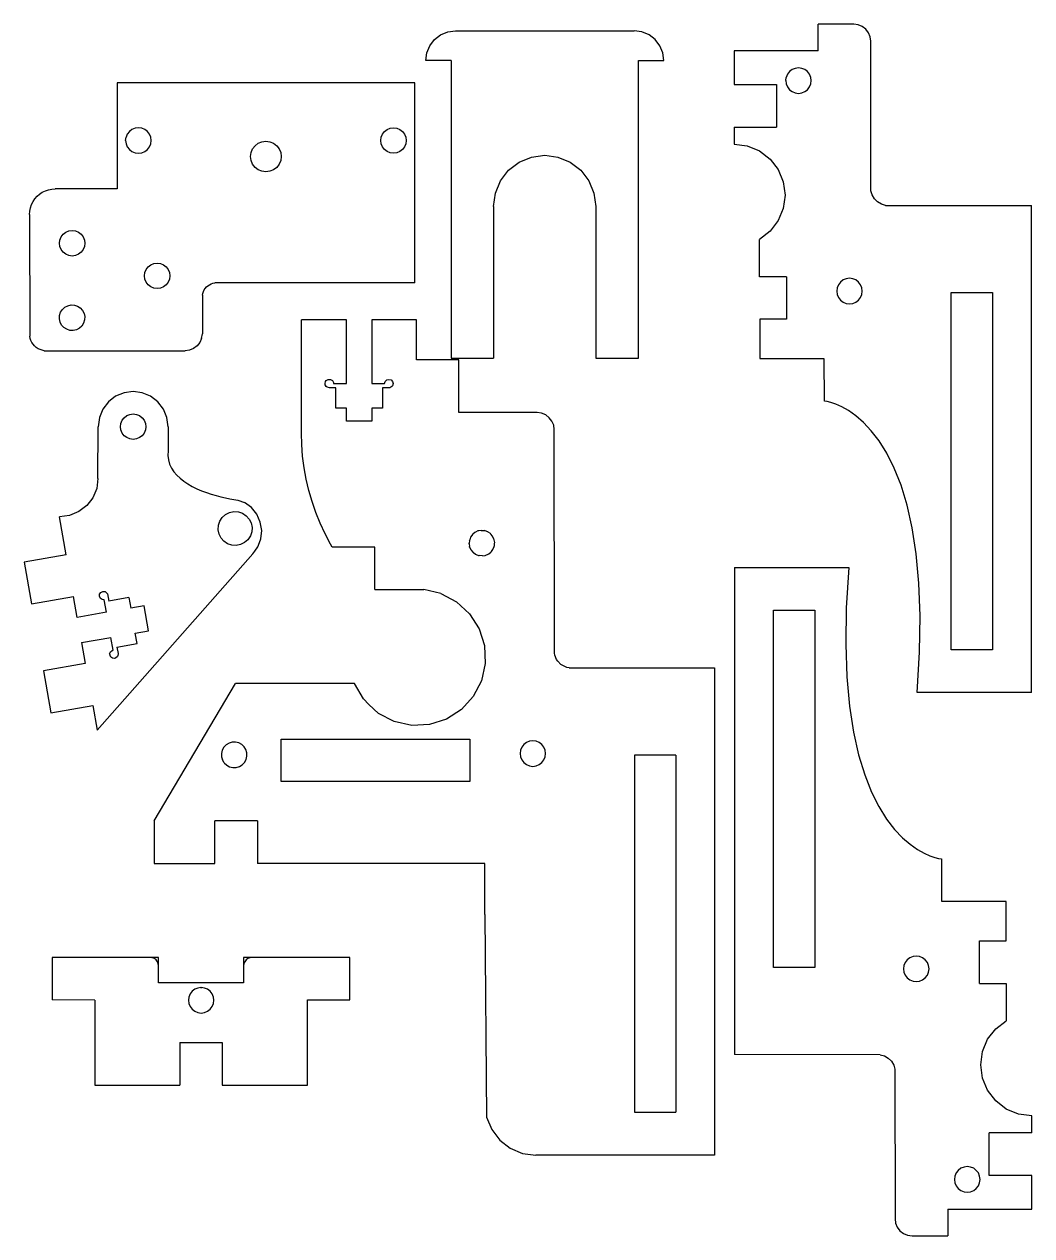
# Model space of a CAD drawing. Header units: millimetres. Extents: x -155 to 135, y -62 to 86.
# Drawn here: x 16.8 to 135.3, y -61.6 to 80.9 of the extents above; entities that cross this region are included whole.
import ezdxf

# ---------------------------------------------------------------- set-up
doc = ezdxf.new("R2010")
doc.units = ezdxf.units.MM

msp = doc.modelspace()

# ---------------------------------------------------------------- linework, layer by layer
for p, q in [((65.79, 79.65), (66.63, 80)), ((66.63, 80), (67.54, 80.12)), ((67.54, 80.12), (88.56, 80.12)), ((89.46, 80), (88.56, 80.12)), ((90.31, 79.65), (89.46, 80)), ((110.18, 77.78), (110.18, 80.9)), ((114.38, 80.9), (110.18, 80.9)), ((114.9, 80.83), (114.38, 80.9)), ((115.38, 80.63), (114.9, 80.83)), ((115.8, 80.31), (115.38, 80.63)), ((116.12, 79.9), (115.8, 80.31)), ((116.32, 79.41), (116.12, 79.9)), ((64.16, 77.53), (64.51, 78.37)), ((64.51, 78.37), (65.06, 79.1)), ((65.06, 79.1), (65.79, 79.65)), ((91.03, 79.1), (90.31, 79.65)), ((91.59, 78.37), (91.03, 79.1)), ((91.94, 77.53), (91.59, 78.37)), ((116.38, 78.9), (116.32, 79.41)), ((116.4, 61.32), (116.38, 78.9)), ((64.04, 76.62), (64.16, 77.53)), ((92.06, 76.62), (91.94, 77.53)), ((100.3, 77.78), (100.3, 73.8)), ((110.18, 77.78), (100.3, 77.78)), ((67.04, 76.62), (64.04, 76.62)), ((67.04, 76.62), (67.04, 41.62)), ((89.06, 41.62), (89.06, 76.62)), ((89.06, 76.62), (92.06, 76.62)), ((107.13, 75.56), (106.81, 75.33)), ((107.49, 75.71), (107.13, 75.56)), ((107.88, 75.77), (107.49, 75.71)), ((108.26, 75.71), (107.88, 75.77)), ((108.63, 75.56), (108.26, 75.71)), ((108.94, 75.33), (108.63, 75.56)), ((106.38, 74.27), (106.43, 74.65)), ((106.38, 74.27), (106.43, 73.88)), ((106.58, 75.02), (106.43, 74.65)), ((106.81, 75.33), (106.58, 75.02)), ((109.17, 75.02), (108.94, 75.33)), ((109.32, 74.65), (109.17, 75.02)), ((109.38, 74.27), (109.32, 74.65)), ((109.32, 73.88), (109.38, 74.27)), ((27.75, 74.01), (27.75, 61.54)), ((62.75, 74.01), (27.75, 74.01)), ((62.75, 50.5), (62.75, 74.01)), ((100.3, 73.8), (105.3, 73.8)), ((105.3, 73.8), (105.3, 68.8)), ((106.43, 73.88), (106.58, 73.52)), ((106.58, 73.52), (106.81, 73.2)), ((106.81, 73.2), (107.13, 72.97)), ((107.13, 72.97), (107.49, 72.82)), ((107.49, 72.82), (107.88, 72.77)), ((107.88, 72.77), (108.26, 72.82)), ((108.26, 72.82), (108.63, 72.97)), ((108.63, 72.97), (108.94, 73.2)), ((108.94, 73.2), (109.17, 73.52)), ((109.17, 73.52), (109.32, 73.88)), ((29.5, 68.53), (29.19, 68.29)), ((29.86, 68.68), (29.5, 68.53)), ((30.25, 68.73), (29.86, 68.68)), ((30.64, 68.68), (30.25, 68.73)), ((31, 68.53), (30.64, 68.68)), ((31.31, 68.29), (31, 68.53)), ((59.19, 68.29), (59.5, 68.53)), ((59.5, 68.53), (59.86, 68.68)), ((59.86, 68.68), (60.25, 68.73)), ((60.25, 68.73), (60.64, 68.68)), ((60.64, 68.68), (61, 68.53)), ((61, 68.53), (61.31, 68.29)), ((100.3, 68.8), (100.3, 66.8)), ((100.3, 68.8), (105.3, 68.8)), ((28.75, 67.23), (28.8, 67.62)), ((28.75, 67.23), (28.8, 66.84)), ((28.95, 67.98), (28.8, 67.62)), ((29.19, 68.29), (28.95, 67.98)), ((31.55, 67.98), (31.31, 68.29)), ((31.7, 67.62), (31.55, 67.98)), ((31.75, 67.23), (31.7, 67.62)), ((31.7, 66.84), (31.75, 67.23)), ((44.35, 66.9), (44.78, 67.08)), ((44.78, 67.08), (45.25, 67.14)), ((45.25, 67.14), (45.72, 67.08)), ((45.72, 67.08), (46.15, 66.9)), ((58.75, 67.23), (58.8, 67.62)), ((58.8, 66.84), (58.75, 67.23)), ((58.8, 67.62), (58.95, 67.98)), ((58.95, 67.98), (59.19, 68.29)), ((61.31, 68.29), (61.55, 67.98)), ((61.55, 67.98), (61.7, 67.62)), ((61.7, 67.62), (61.75, 67.23)), ((61.75, 67.23), (61.7, 66.84)), ((28.8, 66.84), (28.95, 66.48)), ((28.95, 66.48), (29.19, 66.17)), ((29.19, 66.17), (29.5, 65.93)), ((29.5, 65.93), (29.86, 65.78)), ((29.86, 65.78), (30.25, 65.73)), ((30.25, 65.73), (30.64, 65.78)), ((30.64, 65.78), (31, 65.93)), ((31, 65.93), (31.31, 66.17)), ((31.31, 66.17), (31.55, 66.48)), ((31.55, 66.48), (31.7, 66.84)), ((43.45, 65.34), (43.51, 65.8)), ((43.51, 65.8), (43.69, 66.24)), ((43.69, 66.24), (43.98, 66.61)), ((43.98, 66.61), (44.35, 66.9)), ((46.15, 66.9), (46.52, 66.61)), ((46.52, 66.61), (46.81, 66.24)), ((46.81, 66.24), (46.99, 65.8)), ((46.99, 65.8), (47.05, 65.34)), ((58.95, 66.48), (58.8, 66.84)), ((59.19, 66.17), (58.95, 66.48)), ((59.5, 65.93), (59.19, 66.17)), ((59.86, 65.78), (59.5, 65.93)), ((60.25, 65.73), (59.86, 65.78)), ((60.64, 65.78), (60.25, 65.73)), ((61, 65.93), (60.64, 65.78)), ((61.31, 66.17), (61, 65.93)), ((61.55, 66.48), (61.31, 66.17)), ((61.7, 66.84), (61.55, 66.48)), ((100.3, 66.8), (101.85, 66.59)), ((101.85, 66.59), (103.3, 65.99)), ((103.3, 65.99), (104.54, 65.04)), ((43.51, 64.87), (43.45, 65.34)), ((43.69, 64.44), (43.51, 64.87)), ((43.98, 64.06), (43.69, 64.44)), ((46.81, 64.44), (46.52, 64.06)), ((46.99, 64.87), (46.81, 64.44)), ((47.05, 65.34), (46.99, 64.87)), ((73.79, 63.72), (75.03, 64.68)), ((75.03, 64.68), (76.48, 65.28)), ((76.48, 65.28), (78.03, 65.48)), ((78.03, 65.48), (79.59, 65.28)), ((79.59, 65.28), (81.03, 64.68)), ((81.03, 64.68), (82.28, 63.72)), ((104.54, 65.04), (105.5, 63.8)), ((44.35, 63.78), (43.98, 64.06)), ((44.78, 63.6), (44.35, 63.78)), ((45.25, 63.54), (44.78, 63.6)), ((45.72, 63.6), (45.25, 63.54)), ((46.15, 63.78), (45.72, 63.6)), ((46.52, 64.06), (46.15, 63.78)), ((72.84, 62.48), (73.79, 63.72)), ((82.28, 63.72), (83.23, 62.48)), ((105.5, 63.8), (106.09, 62.35)), ((18.95, 61.13), (19.31, 61.31)), ((19.31, 61.31), (19.68, 61.43)), ((19.68, 61.43), (20.06, 61.51)), ((20.06, 61.51), (20.45, 61.54)), ((27.75, 61.54), (20.45, 61.54)), ((72.24, 61.03), (72.84, 62.48)), ((83.23, 62.48), (83.83, 61.03)), ((106.09, 62.35), (106.3, 60.8)), ((116.54, 60.82), (116.4, 61.32)), ((17.68, 59.68), (17.86, 60.04)), ((17.86, 60.04), (18.07, 60.36)), ((18.07, 60.36), (18.33, 60.66)), ((18.33, 60.66), (18.63, 60.92)), ((18.63, 60.92), (18.95, 61.13)), ((72.03, 59.48), (72.24, 61.03)), ((83.83, 61.03), (84.03, 59.48)), ((106.3, 60.8), (106.09, 59.24)), ((116.8, 60.37), (116.54, 60.82)), ((117.17, 60), (116.8, 60.37)), ((117.62, 59.74), (117.17, 60)), ((17.45, 58.54), (17.48, 58.93)), ((17.45, 58.54), (17.47, 44.22)), ((17.48, 58.93), (17.56, 59.31)), ((17.56, 59.31), (17.68, 59.68)), ((72.03, 59.48), (72.03, 41.62)), ((84.03, 59.48), (84.03, 41.62)), ((106.09, 59.24), (105.5, 57.8)), ((118.12, 59.6), (117.62, 59.74)), ((118.12, 59.6), (135.27, 59.6)), ((135.27, 2.31), (135.27, 59.6)), ((105.5, 57.8), (104.54, 56.56)), ((21.01, 55.52), (21.16, 55.89)), ((21.16, 55.89), (21.39, 56.2)), ((21.39, 56.2), (21.71, 56.44)), ((21.71, 56.44), (22.07, 56.59)), ((22.07, 56.59), (22.46, 56.64)), ((22.46, 56.64), (22.84, 56.59)), ((22.84, 56.59), (23.21, 56.44)), ((23.21, 56.44), (23.52, 56.2)), ((23.52, 56.2), (23.75, 55.89)), ((23.75, 55.89), (23.9, 55.52)), ((104.54, 56.56), (103.3, 55.6)), ((103.31, 51.21), (103.3, 55.6)), ((20.96, 55.14), (21.01, 55.52)), ((21.01, 54.75), (20.96, 55.14)), ((21.16, 54.39), (21.01, 54.75)), ((21.39, 54.08), (21.16, 54.39)), ((23.75, 54.39), (23.52, 54.08)), ((23.9, 54.75), (23.75, 54.39)), ((23.9, 55.52), (23.96, 55.14)), ((23.96, 55.14), (23.9, 54.75)), ((21.71, 53.84), (21.39, 54.08)), ((22.07, 53.69), (21.71, 53.84)), ((22.46, 53.64), (22.07, 53.69)), ((22.84, 53.69), (22.46, 53.64)), ((23.21, 53.84), (22.84, 53.69)), ((23.52, 54.08), (23.21, 53.84)), ((31.71, 52.61), (32.07, 52.76)), ((32.07, 52.76), (32.46, 52.81)), ((32.46, 52.81), (32.84, 52.76)), ((32.84, 52.76), (33.21, 52.61)), ((30.96, 51.31), (31.01, 51.7)), ((31.01, 50.92), (30.96, 51.31)), ((31.01, 51.7), (31.16, 52.06)), ((31.16, 52.06), (31.39, 52.37)), ((31.39, 52.37), (31.71, 52.61)), ((33.21, 52.61), (33.52, 52.37)), ((33.52, 52.37), (33.75, 52.06)), ((33.75, 52.06), (33.9, 51.7)), ((33.9, 51.7), (33.96, 51.31)), ((33.96, 51.31), (33.9, 50.92)), ((31.16, 50.56), (31.01, 50.92)), ((31.39, 50.25), (31.16, 50.56)), ((31.71, 50.01), (31.39, 50.25)), ((32.07, 49.86), (31.71, 50.01)), ((33.21, 50.01), (32.84, 49.86)), ((33.52, 50.25), (33.21, 50.01)), ((33.75, 50.56), (33.52, 50.25)), ((33.9, 50.92), (33.75, 50.56)), ((38.11, 49.83), (38.26, 50)), ((38.26, 50), (38.42, 50.14)), ((38.42, 50.14), (38.61, 50.27)), ((38.61, 50.27), (38.8, 50.36)), ((38.8, 50.36), (39.01, 50.43)), ((39.01, 50.43), (39.23, 50.48)), ((62.75, 50.5), (39.23, 50.48)), ((106.45, 51.21), (103.31, 51.21)), ((106.45, 51.21), (106.45, 46.21)), ((112.43, 49.9), (112.38, 49.52)), ((112.58, 50.27), (112.43, 49.9)), ((112.81, 50.58), (112.58, 50.27)), ((113.13, 50.82), (112.81, 50.58)), ((113.49, 50.97), (113.13, 50.82)), ((113.88, 51.02), (113.49, 50.97)), ((114.26, 50.97), (113.88, 51.02)), ((114.63, 50.82), (114.26, 50.97)), ((114.94, 50.58), (114.63, 50.82)), ((115.17, 50.27), (114.94, 50.58)), ((115.32, 49.9), (115.17, 50.27)), ((115.38, 49.52), (115.32, 49.9)), ((32.46, 49.81), (32.07, 49.86)), ((32.84, 49.86), (32.46, 49.81)), ((37.78, 49.03), (37.82, 49.24)), ((37.78, 49.03), (37.78, 44.48)), ((37.82, 49.24), (37.89, 49.45)), ((37.89, 49.45), (37.99, 49.65)), ((37.99, 49.65), (38.11, 49.83)), ((112.38, 49.52), (112.43, 49.13)), ((112.43, 49.13), (112.58, 48.77)), ((112.58, 48.77), (112.81, 48.46)), ((112.81, 48.46), (113.13, 48.22)), ((114.63, 48.22), (114.94, 48.46)), ((114.94, 48.46), (115.17, 48.77)), ((115.17, 48.77), (115.32, 49.13)), ((115.32, 49.13), (115.38, 49.52)), ((125.83, 49.34), (130.68, 49.34)), ((125.83, 7.34), (125.83, 49.34)), ((130.68, 49.34), (130.68, 7.34)), ((20.98, 46.65), (21.1, 47.02)), ((21.1, 47.02), (21.31, 47.35)), ((21.31, 47.35), (21.6, 47.61)), ((21.6, 47.61), (21.95, 47.79)), ((21.95, 47.79), (22.33, 47.88)), ((22.33, 47.88), (22.72, 47.86)), ((22.72, 47.86), (23.09, 47.74)), ((23.09, 47.74), (23.42, 47.53)), ((23.42, 47.53), (23.69, 47.24)), ((23.69, 47.24), (23.87, 46.89)), ((113.13, 48.22), (113.49, 48.07)), ((113.49, 48.07), (113.88, 48.02)), ((113.88, 48.02), (114.26, 48.07)), ((114.26, 48.07), (114.63, 48.22)), ((20.96, 46.26), (20.98, 46.65)), ((21.04, 45.87), (20.96, 46.26)), ((21.22, 45.52), (21.04, 45.87)), ((23.81, 45.74), (23.6, 45.41)), ((23.93, 46.12), (23.81, 45.74)), ((23.87, 46.89), (23.95, 46.51)), ((23.95, 46.51), (23.93, 46.12)), ((49.42, 32.82), (49.43, 46.13)), ((54.71, 46.13), (49.43, 46.13)), ((54.71, 38.63), (54.71, 46.13)), ((57.71, 46.13), (57.71, 38.63)), ((62.96, 46.13), (57.71, 46.13)), ((62.96, 41.42), (62.96, 46.13)), ((106.45, 46.21), (103.32, 46.2)), ((103.32, 46.2), (103.33, 41.59)), ((17.52, 43.96), (17.47, 44.22)), ((21.49, 45.24), (21.22, 45.52)), ((21.82, 45.02), (21.49, 45.24)), ((22.19, 44.9), (21.82, 45.02)), ((22.58, 44.89), (22.19, 44.9)), ((22.96, 44.97), (22.58, 44.89)), ((23.31, 45.15), (22.96, 44.97)), ((23.6, 45.41), (23.31, 45.15)), ((37.68, 43.96), (37.78, 44.48)), ((17.61, 43.71), (17.52, 43.96)), ((17.72, 43.48), (17.61, 43.71)), ((17.87, 43.26), (17.72, 43.48)), ((18.04, 43.06), (17.87, 43.26)), ((18.24, 42.89), (18.04, 43.06)), ((18.46, 42.74), (18.24, 42.89)), ((18.69, 42.63), (18.46, 42.74)), ((36.75, 42.75), (36.27, 42.55)), ((37.17, 43.06), (36.75, 42.75)), ((37.48, 43.48), (37.17, 43.06)), ((37.68, 43.96), (37.48, 43.48)), ((18.94, 42.55), (18.69, 42.63)), ((19.19, 42.49), (18.94, 42.55)), ((19.19, 42.49), (35.75, 42.48)), ((36.27, 42.55), (35.75, 42.48)), ((67.95, 41.42), (62.96, 41.42)), ((67.04, 41.62), (72.03, 41.62)), ((67.95, 35.22), (67.95, 41.42)), ((84.03, 41.62), (89.06, 41.62)), ((103.33, 41.59), (110.87, 41.6)), ((110.87, 41.6), (110.88, 36.6)), ((52.21, 38.63), (52.27, 38.88)), ((52.21, 38.5), (52.21, 38.63)), ((52.35, 38.28), (52.21, 38.5)), ((52.27, 38.88), (52.35, 38.99)), ((52.35, 38.99), (52.58, 39.12)), ((52.58, 39.12), (52.84, 39.12)), ((52.84, 39.12), (53.06, 38.99)), ((53.06, 38.99), (53.19, 38.76)), ((53.19, 38.76), (53.21, 38.63)), ((53.21, 38.63), (54.71, 38.63)), ((57.71, 38.63), (59.21, 38.63)), ((59.21, 38.63), (59.27, 38.88)), ((59.27, 38.88), (59.46, 39.07)), ((59.46, 39.07), (59.71, 39.13)), ((59.71, 39.13), (59.96, 39.07)), ((59.96, 39.07), (60.14, 38.88)), ((60.14, 38.88), (60.21, 38.63)), ((60.21, 38.63), (60.14, 38.38)), ((27.57, 37.14), (26.72, 36.49)), ((28.57, 37.55), (27.57, 37.14)), ((29.63, 37.69), (28.57, 37.55)), ((30.7, 37.55), (29.63, 37.69)), ((31.69, 37.14), (30.7, 37.55)), ((32.54, 36.49), (31.69, 37.14)), ((52.46, 38.2), (52.35, 38.28)), ((52.71, 38.13), (52.46, 38.2)), ((53.46, 38.13), (52.71, 38.13)), ((53.46, 35.73), (53.46, 38.13)), ((59.84, 38.15), (58.96, 38.13)), ((58.96, 38.13), (58.96, 35.73)), ((60.06, 38.28), (59.84, 38.15)), ((60.14, 38.38), (60.06, 38.28)), ((26.07, 35.63), (25.66, 34.64)), ((26.72, 36.49), (26.07, 35.63)), ((33.2, 35.63), (32.54, 36.49)), ((33.61, 34.64), (33.2, 35.63)), ((54.71, 35.73), (53.46, 35.73)), ((54.71, 34.23), (54.71, 35.73)), ((57.71, 35.73), (57.71, 34.23)), ((58.96, 35.73), (57.71, 35.73)), ((110.97, 36.59), (110.88, 36.6)), ((111.25, 36.53), (110.97, 36.59)), ((111.7, 36.42), (111.25, 36.53)), ((112.27, 36.22), (111.7, 36.42)), ((112.97, 35.91), (112.27, 36.22)), ((113.75, 35.46), (112.97, 35.91)), ((25.66, 34.64), (25.51, 33.57)), ((28.18, 33.96), (28.33, 34.32)), ((28.33, 34.32), (28.57, 34.63)), ((28.57, 34.63), (28.88, 34.87)), ((28.88, 34.87), (29.24, 35.02)), ((29.24, 35.02), (29.63, 35.07)), ((29.63, 35.07), (30.02, 35.02)), ((30.02, 35.02), (30.38, 34.87)), ((30.38, 34.87), (30.69, 34.63)), ((30.69, 34.63), (30.93, 34.32)), ((30.93, 34.32), (31.08, 33.96)), ((33.75, 33.57), (33.61, 34.64)), ((57.71, 34.23), (54.71, 34.23)), ((77.15, 35.22), (67.95, 35.22)), ((77.67, 35.15), (77.15, 35.22)), ((78.15, 34.95), (77.67, 35.15)), ((78.57, 34.63), (78.15, 34.95)), ((78.89, 34.22), (78.57, 34.63)), ((79.09, 33.73), (78.89, 34.22)), ((114.61, 34.86), (113.75, 35.46)), ((115.51, 34.08), (114.61, 34.86)), ((25.5, 27.47), (25.51, 33.57)), ((28.13, 33.57), (28.18, 33.96)), ((28.18, 33.19), (28.13, 33.57)), ((28.33, 32.82), (28.18, 33.19)), ((28.57, 32.51), (28.33, 32.82)), ((30.93, 32.82), (30.69, 32.51)), ((31.08, 33.19), (30.93, 32.82)), ((31.08, 33.96), (31.13, 33.57)), ((31.13, 33.57), (31.08, 33.19)), ((33.75, 33.57), (33.75, 30.74)), ((49.46, 31.46), (49.42, 32.82)), ((79.15, 33.22), (79.09, 33.73)), ((79.18, 6.94), (79.15, 33.22)), ((116.44, 33.1), (115.51, 34.08)), ((117.37, 31.89), (116.44, 33.1)), ((28.88, 32.28), (28.57, 32.51)), ((29.24, 32.13), (28.88, 32.28)), ((29.63, 32.07), (29.24, 32.13)), ((30.02, 32.13), (29.63, 32.07)), ((30.38, 32.28), (30.02, 32.13)), ((30.69, 32.51), (30.38, 32.28)), ((49.56, 30.1), (49.46, 31.46)), ((118.28, 30.44), (117.37, 31.89)), ((33.75, 30.74), (33.72, 30.18)), ((33.72, 30.18), (33.79, 29.66)), ((49.74, 28.75), (49.56, 30.1)), ((119.14, 28.71), (118.28, 30.44)), ((33.79, 29.66), (33.93, 29.17)), ((33.93, 29.17), (34.14, 28.71)), ((34.14, 28.71), (34.43, 28.28)), ((49.98, 27.41), (49.74, 28.75)), ((119.94, 26.69), (119.14, 28.71)), ((25.5, 27.47), (25.35, 26.31)), ((34.43, 28.28), (34.77, 27.87)), ((34.77, 27.87), (35.16, 27.5)), ((35.16, 27.5), (35.6, 27.15)), ((35.6, 27.15), (36.08, 26.84)), ((50.29, 26.08), (49.98, 27.41)), ((25.35, 26.31), (24.9, 25.22)), ((36.08, 26.84), (36.59, 26.54)), ((36.59, 26.54), (37.13, 26.28)), ((37.13, 26.28), (37.68, 26.04)), ((37.68, 26.04), (38.25, 25.82)), ((38.25, 25.82), (38.82, 25.63)), ((50.67, 24.77), (50.29, 26.08)), ((120.66, 24.34), (119.94, 26.69)), ((24.18, 24.29), (23.25, 23.58)), ((24.9, 25.22), (24.18, 24.29)), ((38.82, 25.63), (39.38, 25.46)), ((39.38, 25.46), (39.94, 25.31)), ((39.94, 25.31), (40.48, 25.19)), ((40.48, 25.19), (41, 25.08)), ((41, 25.08), (41.49, 25)), ((41.49, 25), (41.94, 24.94)), ((41.94, 24.94), (42.73, 24.64)), ((43.55, 24.05), (42.73, 24.64)), ((51.12, 23.48), (50.67, 24.77)), ((121.26, 21.66), (120.66, 24.34)), ((22.16, 23.13), (20.97, 22.97)), ((21.75, 18.52), (20.97, 22.97)), ((23.25, 23.58), (22.16, 23.13)), ((39.83, 22.47), (40.12, 22.91)), ((40.12, 22.91), (40.51, 23.25)), ((40.51, 23.25), (40.98, 23.49)), ((40.98, 23.49), (41.49, 23.59)), ((41.49, 23.59), (42.01, 23.56)), ((42.01, 23.56), (42.51, 23.39)), ((42.51, 23.39), (42.94, 23.1)), ((42.94, 23.1), (43.29, 22.71)), ((44.18, 23.27), (43.55, 24.05)), ((44.59, 22.36), (44.18, 23.27)), ((51.63, 22.21), (51.12, 23.48)), ((39.63, 21.46), (39.67, 21.98)), ((39.74, 20.95), (39.63, 21.46)), ((39.67, 21.98), (39.83, 22.47)), ((43.29, 22.71), (43.52, 22.25)), ((43.52, 22.25), (43.63, 21.73)), ((43.63, 21.73), (43.59, 21.21)), ((44.75, 21.37), (44.59, 22.36)), ((52.2, 20.98), (51.63, 22.21)), ((70.57, 21.38), (70.27, 21.33)), ((70.57, 21.38), (70.96, 21.35)), ((121.73, 18.61), (121.26, 21.66)), ((39.97, 20.48), (39.74, 20.95)), ((40.32, 20.09), (39.97, 20.48)), ((40.75, 19.8), (40.32, 20.09)), ((43.14, 20.28), (42.75, 19.94)), ((43.43, 20.72), (43.14, 20.28)), ((43.59, 21.21), (43.43, 20.72)), ((44.3, 19.43), (44.6, 20.28)), ((44.6, 20.28), (44.65, 20.37)), ((44.65, 20.37), (44.75, 21.37)), ((52.84, 19.77), (52.2, 20.98)), ((69.18, 20.19), (69.15, 19.89)), ((69.18, 20.19), (69.21, 20.27)), ((69.31, 20.56), (69.21, 20.27)), ((69.36, 20.63), (69.31, 20.56)), ((69.53, 20.88), (69.36, 20.63)), ((69.59, 20.94), (69.53, 20.88)), ((69.83, 21.14), (69.59, 20.94)), ((69.9, 21.18), (69.83, 21.14)), ((70.18, 21.31), (69.9, 21.18)), ((70.27, 21.33), (70.18, 21.31)), ((71.04, 21.33), (70.96, 21.35)), ((71.33, 21.22), (71.04, 21.33)), ((71.4, 21.18), (71.33, 21.22)), ((71.65, 21), (71.4, 21.18)), ((71.71, 20.94), (71.65, 21)), ((71.9, 20.71), (71.71, 20.94)), ((71.95, 20.63), (71.9, 20.71)), ((72.07, 20.35), (71.95, 20.63)), ((72.09, 20.27), (72.07, 20.35)), ((72.15, 19.97), (72.09, 20.27)), ((72.14, 19.88), (72.15, 19.97)), ((43.71, 18.61), (25.39, -2.12)), ((41.25, 19.63), (40.75, 19.8)), ((41.77, 19.6), (41.25, 19.63)), ((42.28, 19.7), (41.77, 19.6)), ((42.75, 19.94), (42.28, 19.7)), ((43.71, 18.61), (43.95, 18.93)), ((43.95, 18.93), (44.3, 19.43)), ((53.05, 19.41), (52.84, 19.77)), ((58.05, 19.41), (53.05, 19.41)), ((58.05, 14.41), (58.05, 19.41)), ((69.15, 19.8), (69.15, 19.89)), ((69.15, 19.8), (69.2, 19.5)), ((69.2, 19.42), (69.2, 19.5)), ((69.2, 19.42), (69.35, 19.14)), ((69.35, 19.14), (69.39, 19.06)), ((69.39, 19.06), (69.59, 18.83)), ((69.59, 18.83), (69.65, 18.77)), ((69.65, 18.77), (69.9, 18.59)), ((69.9, 18.59), (69.97, 18.55)), ((69.97, 18.55), (70.26, 18.44)), ((71.12, 18.46), (71.39, 18.59)), ((71.39, 18.59), (71.47, 18.63)), ((71.47, 18.63), (71.7, 18.82)), ((71.7, 18.82), (71.77, 18.88)), ((71.77, 18.88), (71.94, 19.13)), ((71.94, 19.13), (71.99, 19.21)), ((71.99, 19.21), (72.09, 19.49)), ((72.09, 19.49), (72.12, 19.58)), ((72.12, 19.58), (72.14, 19.88)), ((122.04, 15.18), (121.73, 18.61)), ((21.75, 18.52), (16.83, 17.65)), ((16.83, 17.65), (17.7, 12.72)), ((70.26, 18.44), (70.34, 18.42)), ((70.73, 18.39), (70.34, 18.42)), ((70.73, 18.39), (71.03, 18.44)), ((71.03, 18.44), (71.12, 18.46)), ((100.34, 17.02), (113.78, 17.02)), ((100.34, 17.02), (100.34, -40.27)), ((113.78, 17.02), (113.49, 12.28)), ((58.05, 14.41), (63.82, 14.41)), ((65.8, 13.94), (63.82, 14.41)), ((122.18, 11.33), (122.04, 15.18)), ((17.7, 12.72), (22.62, 13.59)), ((23.05, 11.13), (22.62, 13.59)), ((25.66, 13.62), (25.69, 13.88)), ((25.66, 13.62), (25.77, 13.39)), ((25.69, 13.88), (25.84, 14.09)), ((25.99, 13.24), (25.77, 13.39)), ((25.84, 14.09), (26.07, 14.2)), ((26.24, 13.22), (25.99, 13.24)), ((26.07, 14.2), (26.33, 14.18)), ((26.5, 11.74), (26.24, 13.22)), ((26.33, 14.18), (26.44, 14.12)), ((26.44, 14.12), (26.61, 13.92)), ((26.61, 13.92), (26.78, 13.06)), ((29.14, 13.47), (26.78, 13.06)), ((29.14, 13.47), (29.36, 12.24)), ((65.8, 13.94), (67.65, 12.98)), ((67.65, 12.98), (69.19, 11.57)), ((26.5, 11.74), (23.05, 11.13)), ((30.93, 12.52), (29.36, 12.24)), ((31.45, 9.57), (30.93, 12.52)), ((69.19, 11.57), (70.32, 9.81)), ((104.93, -30.02), (104.93, 11.98)), ((104.93, 11.98), (109.78, 11.98)), ((109.78, 11.98), (109.78, -30.02)), ((113.49, 12.28), (113.43, 8)), ((122.12, 7.05), (122.18, 11.33)), ((23.58, 8.18), (27.02, 8.78)), ((27.28, 7.31), (27.02, 8.78)), ((29.88, 9.29), (31.45, 9.57)), ((30.1, 8.06), (29.88, 9.29)), ((70.32, 9.81), (70.95, 7.82)), ((23.58, 8.18), (24.01, 5.71)), ((26.96, 7.1), (27.16, 7.27)), ((27.16, 7.27), (27.28, 7.31)), ((27.73, 7.64), (30.1, 8.06)), ((27.73, 7.64), (27.86, 6.9)), ((70.95, 7.82), (71.04, 5.73)), ((113.43, 8), (113.57, 4.15)), ((130.68, 7.34), (125.83, 7.34)), ((24.01, 5.71), (19.09, 4.85)), ((26.87, 6.86), (26.96, 7.1)), ((26.87, 6.86), (26.92, 6.6)), ((27.08, 6.41), (26.92, 6.6)), ((27.2, 6.35), (27.08, 6.41)), ((27.46, 6.32), (27.2, 6.35)), ((27.58, 6.36), (27.46, 6.32)), ((27.78, 6.53), (27.58, 6.36)), ((27.84, 6.64), (27.78, 6.53)), ((27.86, 6.9), (27.84, 6.64)), ((71.04, 5.73), (70.6, 3.69)), ((79.23, 6.69), (79.18, 6.94)), ((79.43, 6.2), (79.23, 6.69)), ((79.57, 5.99), (79.43, 6.2)), ((79.94, 5.62), (79.57, 5.99)), ((121.83, 2.31), (122.12, 7.05)), ((19.09, 4.85), (19.95, -0.08)), ((80.16, 5.47), (79.94, 5.62)), ((80.64, 5.27), (80.16, 5.47)), ((80.9, 5.22), (80.64, 5.27)), ((80.9, 5.22), (98.02, 5.21)), ((98.02, 5.21), (98.02, -52.08)), ((32.1, -12.78), (41.69, 3.37)), ((55.67, 3.37), (41.69, 3.37)), ((56.71, 1.56), (55.67, 3.37)), ((70.6, 3.69), (69.63, 1.84)), ((113.57, 4.15), (113.88, 0.71)), ((57.36, 0.89), (56.71, 1.56)), ((69.63, 1.84), (68.23, 0.3)), ((135.27, 2.31), (121.83, 2.31)), ((19.95, -0.08), (24.88, 0.79)), ((24.88, 0.79), (25.39, -2.12)), ((58.5, -0.14), (57.36, 0.89)), ((68.23, 0.3), (66.47, -0.83)), ((113.88, 0.71), (114.35, -2.34)), ((60.35, -1.1), (58.5, -0.14)), ((62.39, -1.55), (60.35, -1.1)), ((66.47, -0.83), (64.47, -1.46)), ((64.47, -1.46), (62.39, -1.55)), ((114.35, -2.34), (114.95, -5.02)), ((40.31, -4.13), (40.12, -4.47)), ((40.58, -3.85), (40.31, -4.13)), ((40.91, -3.64), (40.58, -3.85)), ((41.29, -3.53), (40.91, -3.64)), ((41.68, -3.52), (41.29, -3.53)), ((42.06, -3.61), (41.68, -3.52)), ((42.4, -3.8), (42.06, -3.61)), ((42.69, -4.07), (42.4, -3.8)), ((42.89, -4.41), (42.69, -4.07)), ((47.04, -8.17), (47.05, -3.17)), ((47.05, -3.17), (69.22, -3.17)), ((69.22, -3.17), (69.21, -8.17)), ((75.34, -4.12), (75.19, -4.48)), ((75.58, -3.81), (75.34, -4.12)), ((75.89, -3.57), (75.58, -3.81)), ((76.25, -3.42), (75.89, -3.57)), ((76.64, -3.37), (76.25, -3.42)), ((77.03, -3.42), (76.64, -3.37)), ((77.39, -3.57), (77.03, -3.42)), ((77.7, -3.81), (77.39, -3.57)), ((77.94, -4.12), (77.7, -3.81)), ((78.09, -4.48), (77.94, -4.12)), ((40.12, -4.47), (40.03, -4.85)), ((40.03, -4.85), (40.04, -5.25)), ((40.04, -5.25), (40.15, -5.62)), ((40.35, -5.96), (40.15, -5.62)), ((42.73, -5.9), (42.92, -5.55)), ((43, -4.78), (42.89, -4.41)), ((42.92, -5.55), (43.01, -5.17)), ((43.01, -5.17), (43, -4.78)), ((75.19, -4.48), (75.14, -4.87)), ((75.14, -4.87), (75.19, -5.26)), ((75.19, -5.26), (75.34, -5.62)), ((75.34, -5.62), (75.58, -5.93)), ((77.7, -5.93), (77.94, -5.62)), ((77.94, -5.62), (78.09, -5.26)), ((78.14, -4.87), (78.09, -4.48)), ((78.09, -5.26), (78.14, -4.87)), ((93.44, -5.05), (88.59, -5.04)), ((88.59, -5.04), (88.59, -47.04)), ((93.44, -5.05), (93.44, -47.04)), ((114.95, -5.02), (115.67, -7.36)), ((40.35, -5.96), (40.64, -6.23)), ((40.64, -6.23), (40.98, -6.41)), ((40.98, -6.41), (41.36, -6.51)), ((41.36, -6.51), (41.75, -6.5)), ((41.75, -6.5), (42.13, -6.39)), ((42.13, -6.39), (42.46, -6.18)), ((42.46, -6.18), (42.73, -5.9)), ((75.58, -5.93), (75.89, -6.17)), ((75.89, -6.17), (76.25, -6.32)), ((76.25, -6.32), (76.64, -6.37)), ((76.64, -6.37), (77.03, -6.32)), ((77.03, -6.32), (77.39, -6.17)), ((77.39, -6.17), (77.7, -5.93)), ((69.21, -8.17), (47.04, -8.17)), ((115.67, -7.36), (116.47, -9.39)), ((116.47, -9.39), (117.33, -11.11)), ((117.33, -11.11), (118.24, -12.57)), ((32.1, -12.78), (32.1, -17.78)), ((44.25, -12.78), (39.25, -12.78)), ((39.25, -17.78), (39.25, -12.78)), ((44.25, -12.78), (44.25, -17.78)), ((118.24, -12.57), (119.17, -13.78)), ((119.17, -13.78), (120.1, -14.76)), ((120.1, -14.76), (121, -15.54)), ((121, -15.54), (121.86, -16.14)), ((121.86, -16.14), (122.64, -16.58)), ((122.64, -16.58), (123.33, -16.89)), ((123.33, -16.89), (123.91, -17.09)), ((123.91, -17.09), (124.35, -17.21)), ((32.1, -17.78), (39.25, -17.78)), ((70.99, -17.78), (44.25, -17.78)), ((70.99, -23.78), (70.99, -17.78)), ((124.35, -17.21), (124.64, -17.26)), ((124.64, -17.26), (124.73, -17.27)), ((124.74, -22.27), (124.73, -17.27)), ((132.28, -22.27), (124.74, -22.27)), ((132.29, -26.88), (132.28, -22.27)), ((70.99, -23.78), (71.2, -47.63)), ((129.15, -26.89), (132.29, -26.88)), ((129.15, -31.89), (129.15, -26.89)), ((20.13, -28.84), (20.12, -33.84)), ((31.63, -28.84), (20.13, -28.84)), ((32.63, -28.84), (31.63, -28.84)), ((31.89, -28.88), (31.63, -28.84)), ((32.13, -28.98), (31.89, -28.88)), ((32.33, -29.14), (32.13, -28.98)), ((32.49, -29.34), (32.33, -29.14)), ((32.59, -29.58), (32.49, -29.34)), ((32.63, -29.84), (32.59, -29.58)), ((32.63, -29.84), (32.63, -28.84)), ((32.63, -31.84), (32.63, -29.84)), ((42.63, -28.84), (42.63, -29.84)), ((43.63, -28.84), (42.63, -28.84)), ((42.66, -29.58), (42.63, -29.84)), ((42.63, -29.84), (42.63, -31.84)), ((42.76, -29.34), (42.66, -29.58)), ((42.92, -29.13), (42.76, -29.34)), ((43.13, -28.98), (42.92, -29.13)), ((43.37, -28.88), (43.13, -28.98)), ((43.63, -28.84), (43.37, -28.88)), ((55.13, -28.84), (43.63, -28.84)), ((55.13, -33.84), (55.13, -28.84)), ((120.28, -29.8), (120.23, -30.19)), ((120.43, -29.44), (120.28, -29.8)), ((120.67, -29.13), (120.43, -29.44)), ((120.98, -28.89), (120.67, -29.13)), ((121.35, -28.74), (120.98, -28.89)), ((121.73, -28.69), (121.35, -28.74)), ((122.12, -28.74), (121.73, -28.69)), ((122.48, -28.89), (122.12, -28.74)), ((122.79, -29.13), (122.48, -28.89)), ((123.03, -29.44), (122.79, -29.13)), ((123.18, -29.8), (123.03, -29.44)), ((123.23, -30.19), (123.18, -29.8)), ((109.78, -30.02), (104.93, -30.02)), ((120.23, -30.19), (120.28, -30.58)), ((120.28, -30.58), (120.43, -30.94)), ((120.43, -30.94), (120.67, -31.25)), ((120.67, -31.25), (120.98, -31.49)), ((122.48, -31.49), (122.79, -31.25)), ((122.79, -31.25), (123.03, -30.94)), ((123.03, -30.94), (123.18, -30.58)), ((123.18, -30.58), (123.23, -30.19)), ((42.63, -31.84), (32.63, -31.84)), ((36.88, -32.59), (36.57, -32.82)), ((37.24, -32.44), (36.88, -32.59)), ((37.6, -32.39), (37.24, -32.44)), ((37.63, -32.38), (37.6, -32.39)), ((37.63, -32.44), (37.6, -32.39)), ((38.02, -32.44), (37.63, -32.38)), ((37.63, -32.38), (37.63, -32.44)), ((38.38, -32.59), (38.02, -32.44)), ((38.69, -32.82), (38.38, -32.59)), ((120.98, -31.49), (121.35, -31.64)), ((121.35, -31.64), (121.73, -31.69)), ((121.73, -31.69), (122.12, -31.64)), ((122.12, -31.64), (122.48, -31.49)), ((129.15, -31.89), (132.3, -31.89)), ((132.3, -31.89), (132.31, -36.28)), ((25.12, -33.85), (20.12, -33.84)), ((25.12, -33.85), (25.12, -43.86)), ((36.18, -33.5), (36.13, -33.88)), ((36.13, -33.88), (36.18, -34.27)), ((36.33, -33.13), (36.18, -33.5)), ((36.57, -32.82), (36.33, -33.13)), ((38.93, -33.13), (38.69, -32.82)), ((39.08, -33.5), (38.93, -33.13)), ((39.13, -33.88), (39.08, -33.5)), ((39.08, -34.27), (39.13, -33.88)), ((50.13, -43.86), (50.13, -33.84)), ((50.13, -33.84), (55.13, -33.84)), ((36.18, -34.27), (36.33, -34.63)), ((36.33, -34.63), (36.57, -34.94)), ((36.57, -34.94), (36.88, -35.18)), ((36.88, -35.18), (37.24, -35.33)), ((37.24, -35.33), (37.63, -35.38)), ((37.63, -35.38), (38.02, -35.33)), ((38.02, -35.33), (38.38, -35.18)), ((38.38, -35.18), (38.69, -34.94)), ((38.69, -34.94), (38.93, -34.63)), ((38.93, -34.63), (39.08, -34.27)), ((131.07, -37.23), (132.31, -36.28)), ((130.11, -38.47), (131.07, -37.23)), ((35.12, -38.86), (40.12, -38.86)), ((35.12, -38.86), (35.12, -43.86)), ((40.12, -38.86), (40.12, -43.86)), ((129.51, -39.92), (130.11, -38.47)), ((117.49, -40.28), (100.34, -40.27)), ((117.49, -40.28), (117.99, -40.41)), ((117.99, -40.41), (118.44, -40.67)), ((118.44, -40.67), (118.81, -41.04)), ((118.81, -41.04), (119.07, -41.5)), ((129.31, -41.47), (129.51, -39.92)), ((119.07, -41.5), (119.21, -42)), ((119.21, -42), (119.23, -59.57)), ((129.51, -43.03), (129.31, -41.47)), ((25.12, -43.86), (35.12, -43.86)), ((40.12, -43.86), (50.13, -43.86)), ((130.11, -44.47), (129.51, -43.03)), ((131.07, -45.72), (130.11, -44.47)), ((132.31, -46.67), (131.07, -45.72)), ((133.76, -47.27), (132.31, -46.67)), ((71.2, -47.63), (71.8, -49.08)), ((88.59, -47.04), (93.44, -47.04)), ((135.31, -47.47), (133.76, -47.27)), ((135.31, -49.47), (135.31, -47.47)), ((71.8, -49.08), (72.75, -50.32)), ((130.31, -54.47), (130.31, -49.47)), ((135.31, -49.47), (130.31, -49.47)), ((72.75, -50.32), (73.99, -51.28)), ((73.99, -51.28), (75.44, -51.88)), ((75.44, -51.88), (77, -52.08)), ((98.02, -52.08), (77, -52.08)), ((126.67, -53.88), (126.43, -54.19)), ((126.98, -53.64), (126.67, -53.88)), ((127.35, -53.49), (126.98, -53.64)), ((127.73, -53.44), (127.35, -53.49)), ((128.12, -53.49), (127.73, -53.44)), ((128.48, -53.64), (128.12, -53.49)), ((128.79, -53.88), (128.48, -53.64)), ((129.03, -54.19), (128.79, -53.88)), ((126.28, -54.55), (126.23, -54.94)), ((126.23, -54.94), (126.28, -55.33)), ((126.43, -54.19), (126.28, -54.55)), ((126.28, -55.33), (126.43, -55.69)), ((129.18, -54.55), (129.03, -54.19)), ((129.03, -55.69), (129.18, -55.33)), ((129.23, -54.94), (129.18, -54.55)), ((129.18, -55.33), (129.23, -54.94)), ((135.31, -54.47), (130.31, -54.47)), ((135.31, -58.46), (135.31, -54.47)), ((126.43, -55.69), (126.67, -56)), ((126.67, -56), (126.98, -56.24)), ((126.98, -56.24), (127.35, -56.39)), ((127.35, -56.39), (127.73, -56.44)), ((127.73, -56.44), (128.12, -56.39)), ((128.12, -56.39), (128.48, -56.24)), ((128.48, -56.24), (128.79, -56)), ((128.79, -56), (129.03, -55.69)), ((119.23, -59.57), (119.29, -60.09)), ((125.43, -58.46), (125.43, -61.57)), ((125.43, -58.46), (135.31, -58.46)), ((119.29, -60.09), (119.49, -60.57)), ((119.49, -60.57), (119.81, -60.99)), ((119.81, -60.99), (120.23, -61.3)), ((120.23, -61.3), (120.71, -61.5)), ((120.71, -61.5), (121.23, -61.57)), ((121.23, -61.57), (125.43, -61.57))]:
    msp.add_line(p, q)

doc.saveas('drawing.dxf')
